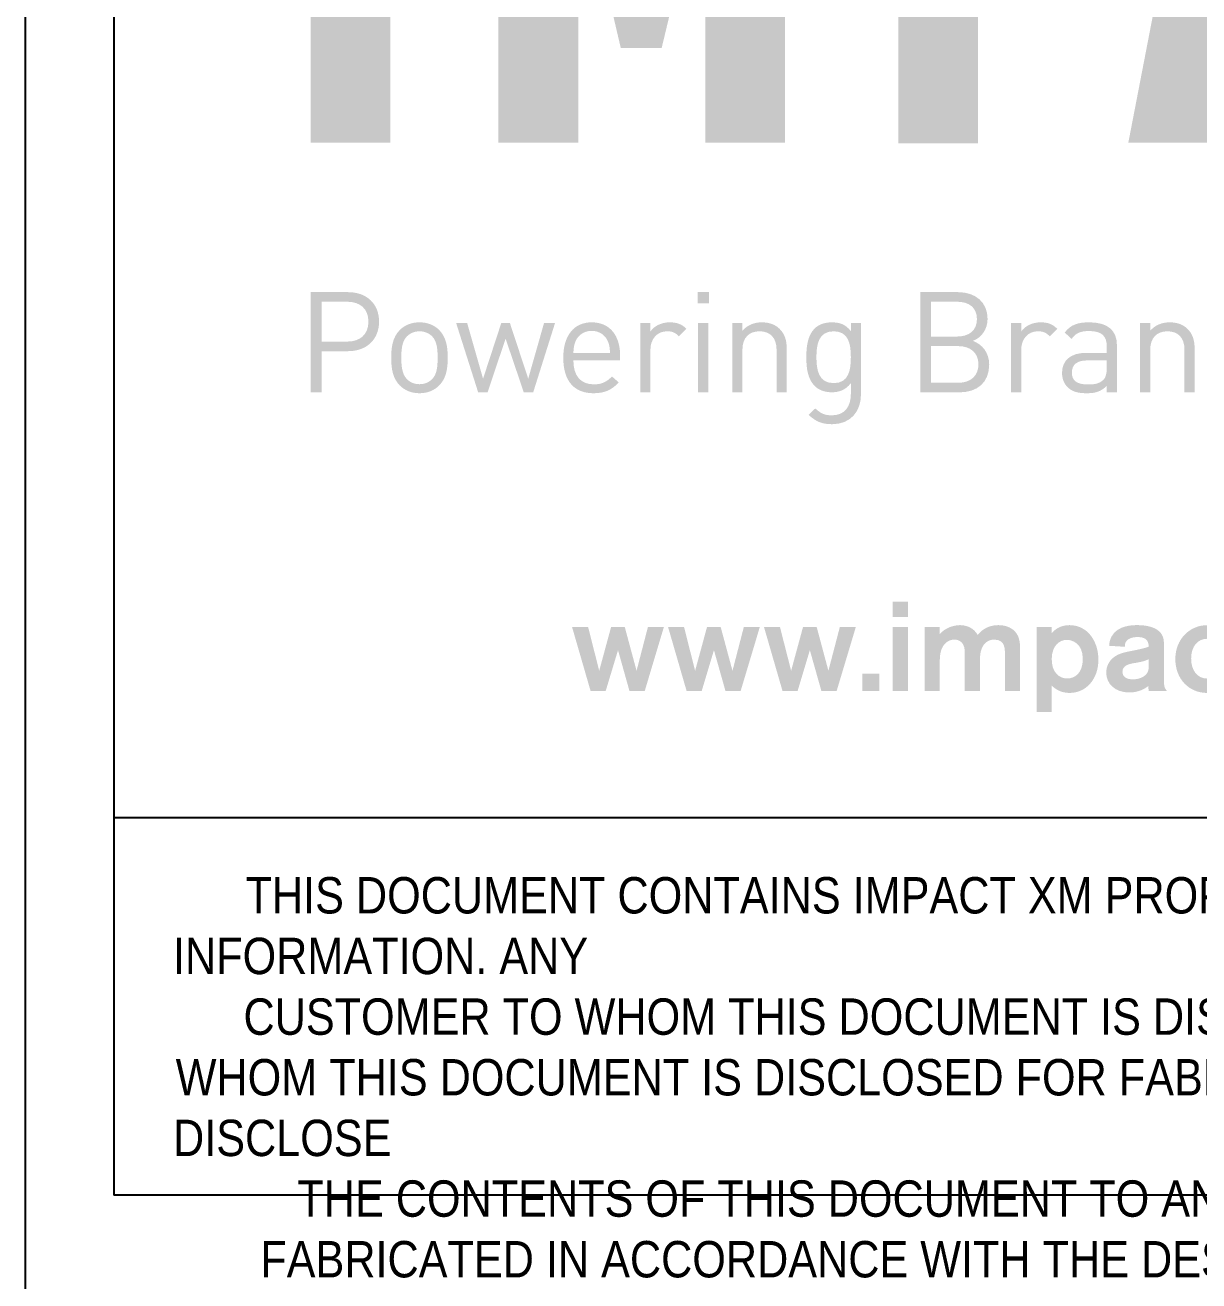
# Model space of a CAD drawing. Header units: inches. Extents: x -0.2 to 16.2, y -0.1 to 10.4.
# Drawn here: x 14.175 to 15.167, y 3.003 to 4.064 of the extents above; entities that cross this region are included whole.
import ezdxf

# ---------------------------------------------------------------- set-up
doc = ezdxf.new("R2010")
doc.units = ezdxf.units.IN
doc.header["$MEASUREMENT"] = 0
doc.styles.add('ANNO', font='swissli.ttf')

# ---------------------------------------------------------------- blocks, each defined once
blk = doc.blocks.new('TBLOCK-DISCLAIMER-02')
at = {"color": 9, "insert": (-1.75, 0.26875), "char_height": 0.03075, "width": 1.67, "attachment_point": 1, "style": 'ANNO'}
blk.add_mtext('\\pi0.06131;{\\W0.85;THIS DOCUMENT CONTAINS IMPACT XM PROPRIETARY AND CONFIDENTIAL INFORMATION. ANY \\P\\pi0.05956;CUSTOMER TO WHOM THIS DOCUMENT IS DISCLOSED FOR EVALUATION AND ANY VENDOR TO \\P\\pi0.00228;WHOM THIS DOCUMENT IS DISCLOSED FOR FABRICATION OF THE DESCRIBED, SHALL NOT DISCLOSE \\P\\pi0.10517;THE CONTENTS OF THIS DOCUMENT TO ANY THIRD PARTY AND SHALL NOT SELL AN ITEM \\P\\pi0.0738;FABRICATED IN ACCORDANCE WITH THE DESCRIPTION TO ANYONE OTHER THAN IMPACT XM.}', dxfattribs=at)
blk = doc.blocks.new('TBLOCK-IMPACT LOGO-02')
at = {"true_color": 0x323232}
h = blk.add_hatch(color=250, dxfattribs=at)
h.dxf.hatch_style = 2
h.paths.add_polyline_path([(-2.1782, 0.7609), (-2.1782, 1.3595), (-2.0885, 1.3595), (-2.0885, 0.7609)])
h = blk.add_hatch(color=250, dxfattribs=at)
h.dxf.hatch_style = 2
h.paths.add_polyline_path([(-1.7333, 0.7609), (-1.7333, 1.0728), (-1.7826, 0.8677), (-1.8287, 0.8677), (-1.8767, 1.072), (-1.8767, 0.7609), (-1.9665, 0.7609), (-1.9665, 1.3595), (-1.8875, 1.3595), (-1.8053, 1.0661), (-1.7232, 1.3595), (-1.6436, 1.3595), (-1.6436, 0.7609)])
h = blk.add_hatch(color=250, dxfattribs=at)
h.dxf.hatch_style = 2
edge = h.paths.add_edge_path()
edge.add_spline(control_points=[(-1.3889, 1.0151), (-1.3889, 1.0151), (-1.4262, 1.0151), (-1.4262, 1.0151), (-1.4262, 1.0151), (-1.4262, 0.7602), (-1.4262, 0.7602), (-1.4262, 0.7602), (-1.5159, 0.7602), (-1.5159, 0.7602), (-1.5159, 0.7602), (-1.5159, 1.3602), (-1.5159, 1.3602), (-1.5159, 1.3602), (-1.3889, 1.3602), (-1.3889, 1.3602), (-1.2916, 1.3602), (-1.2625, 1.2942), (-1.2625, 1.1887), (-1.2625, 1.0826), (-1.2916, 1.0151), (-1.3889, 1.0151)], knot_values=[0, 0, 0, 0, 1, 1, 1, 2, 2, 2, 3, 3, 3, 4, 4, 4, 5, 5, 5, 6, 6, 6, 7, 7, 7, 7], degree=3, periodic=0)
edge = h.paths.add_edge_path()
edge.add_spline(control_points=[(-1.3883, 1.2631), (-1.3883, 1.2631), (-1.4262, 1.2631), (-1.4262, 1.2631), (-1.4262, 1.2631), (-1.4262, 1.1121), (-1.4262, 1.1121), (-1.4262, 1.1121), (-1.3883, 1.1121), (-1.3883, 1.1121), (-1.3542, 1.1121), (-1.3523, 1.1539), (-1.3523, 1.188), (-1.3523, 1.2221), (-1.3542, 1.2631), (-1.3883, 1.2631)], knot_values=[0, 0, 0, 0, 1, 1, 1, 2, 2, 2, 3, 3, 3, 4, 4, 4, 5, 5, 5, 5], degree=3, periodic=0)
h = blk.add_hatch(color=30)
h.dxf.hatch_style = 1
h.paths.add_polyline_path([(-1.0997, 1.0313), (-1.0871, 1.0313), (-1.0646, 0.9696), (-1.0423, 1.0313), (-1.0297, 1.0313), (-1.0297, 0.9203), (-1.0431, 0.9203), (-1.0431, 0.9994), (-1.0607, 0.9474), (-1.069, 0.9474), (-1.0863, 0.9981), (-1.0863, 0.9203), (-1.0997, 0.9203)], flags=16)
h.paths.add_polyline_path([(-1.1623, 1.0313), (-1.1476, 1.0313), (-1.135, 0.9908), (-1.1222, 1.0313), (-1.1075, 1.0313), (-1.1276, 0.978), (-1.1058, 0.9203), (-1.1205, 0.9203), (-1.135, 0.9643), (-1.1493, 0.9203), (-1.164, 0.9203), (-1.1428, 0.978)], flags=16)
h.paths.add_polyline_path([(-1.1411, 1.3595), (-1.0526, 1.3595), (-0.937, 0.7609), (-1.0305, 0.7609), (-1.045, 0.8542), (-1.1487, 0.8542), (-1.1632, 0.7609), (-1.2567, 0.7609)])
h = blk.add_hatch(color=250, dxfattribs=at)
h.dxf.hatch_style = 2
edge = h.paths.add_edge_path()
edge.add_spline(control_points=[(-2.1359, 0.526), (-2.1359, 0.526), (-2.1659, 0.526), (-2.1659, 0.526), (-2.1659, 0.526), (-2.1659, 0.4796), (-2.1659, 0.4796), (-2.1659, 0.4796), (-2.178, 0.4796), (-2.178, 0.4796), (-2.178, 0.4796), (-2.178, 0.5925), (-2.178, 0.5925), (-2.178, 0.5925), (-2.1359, 0.5925), (-2.1359, 0.5925), (-2.1153, 0.5925), (-2.1011, 0.5796), (-2.1011, 0.5593), (-2.1011, 0.539), (-2.1153, 0.526), (-2.1359, 0.526)], knot_values=[0, 0, 0, 0, 1, 1, 1, 2, 2, 2, 3, 3, 3, 4, 4, 4, 5, 5, 5, 6, 6, 6, 7, 7, 7, 7], degree=3, periodic=0)
edge = h.paths.add_edge_path()
edge.add_spline(control_points=[(-2.137, 0.5817), (-2.137, 0.5817), (-2.1659, 0.5817), (-2.1659, 0.5817), (-2.1659, 0.5817), (-2.1659, 0.5368), (-2.1659, 0.5368), (-2.1659, 0.5368), (-2.137, 0.5368), (-2.137, 0.5368), (-2.1229, 0.5368), (-2.1131, 0.5444), (-2.1131, 0.5593), (-2.1131, 0.5742), (-2.1229, 0.5817), (-2.137, 0.5817)], knot_values=[0, 0, 0, 0, 1, 1, 1, 2, 2, 2, 3, 3, 3, 4, 4, 4, 5, 5, 5, 5], degree=3, periodic=0)
h = blk.add_hatch(color=250, dxfattribs=at)
h.dxf.hatch_style = 2
h.paths.add_polyline_path([(-1.7422, 0.5798), (-1.7422, 0.5926), (-1.7294, 0.5926), (-1.7294, 0.5798)])
h.paths.add_polyline_path([(-1.7416, 0.4796), (-1.7416, 0.5576), (-1.7302, 0.5576), (-1.7302, 0.4796)])
h = blk.add_hatch(color=250, dxfattribs=at)
h.dxf.hatch_style = 2
edge = h.paths.add_edge_path()
edge.add_spline(control_points=[(-1.4471, 0.4796), (-1.4471, 0.4796), (-1.4911, 0.4796), (-1.4911, 0.4796), (-1.4911, 0.4796), (-1.4911, 0.5925), (-1.4911, 0.5925), (-1.4911, 0.5925), (-1.4486, 0.5925), (-1.4486, 0.5925), (-1.4289, 0.5925), (-1.4153, 0.5812), (-1.4153, 0.5623), (-1.4153, 0.5505), (-1.4224, 0.5411), (-1.4319, 0.5376), (-1.4211, 0.5336), (-1.4135, 0.5243), (-1.4135, 0.5108), (-1.4135, 0.4904), (-1.4272, 0.4796), (-1.4471, 0.4796)], knot_values=[0, 0, 0, 0, 1, 1, 1, 2, 2, 2, 3, 3, 3, 4, 4, 4, 5, 5, 5, 6, 6, 6, 7, 7, 7, 7], degree=3, periodic=0)
edge = h.paths.add_edge_path()
edge.add_spline(control_points=[(-1.4495, 0.5817), (-1.4495, 0.5817), (-1.479, 0.5817), (-1.479, 0.5817), (-1.479, 0.5817), (-1.479, 0.5425), (-1.479, 0.5425), (-1.479, 0.5425), (-1.4495, 0.5425), (-1.4495, 0.5425), (-1.437, 0.5425), (-1.4273, 0.5487), (-1.4273, 0.5622), (-1.4273, 0.5757), (-1.437, 0.5817), (-1.4495, 0.5817)], knot_values=[0, 0, 0, 0, 1, 1, 1, 2, 2, 2, 3, 3, 3, 4, 4, 4, 5, 5, 5, 5], degree=3, periodic=0)
edge = h.paths.add_edge_path()
edge.add_spline(control_points=[(-1.4482, 0.5317), (-1.4482, 0.5317), (-1.479, 0.5317), (-1.479, 0.5317), (-1.479, 0.5317), (-1.479, 0.4904), (-1.479, 0.4904), (-1.479, 0.4904), (-1.4482, 0.4904), (-1.4482, 0.4904), (-1.4343, 0.4904), (-1.4256, 0.4984), (-1.4256, 0.5111), (-1.4256, 0.5238), (-1.4343, 0.5317), (-1.4482, 0.5317)], knot_values=[0, 0, 0, 0, 1, 1, 1, 2, 2, 2, 3, 3, 3, 4, 4, 4, 5, 5, 5, 5], degree=3, periodic=0)
h = blk.add_hatch(color=250, dxfattribs=at)
h.dxf.hatch_style = 2
edge = h.paths.add_edge_path()
edge.add_spline(control_points=[(-2.0332, 0.4875), (-2.0386, 0.4821), (-2.046, 0.4786), (-2.0555, 0.4786), (-2.0651, 0.4786), (-2.0725, 0.4821), (-2.0779, 0.4875), (-2.0858, 0.4956), (-2.0874, 0.5065), (-2.0874, 0.5186), (-2.0874, 0.5306), (-2.0858, 0.5416), (-2.0779, 0.5497), (-2.0725, 0.5551), (-2.0651, 0.5585), (-2.0555, 0.5585), (-2.046, 0.5585), (-2.0386, 0.5551), (-2.0332, 0.5497), (-2.0253, 0.5416), (-2.0237, 0.5306), (-2.0237, 0.5186), (-2.0237, 0.5065), (-2.0253, 0.4956), (-2.0332, 0.4875)], knot_values=[0, 0, 0, 0, 1, 1, 1, 2, 2, 2, 3, 3, 3, 4, 4, 4, 5, 5, 5, 6, 6, 6, 7, 7, 7, 8, 8, 8, 8], degree=3, periodic=0)
edge = h.paths.add_edge_path()
edge.add_spline(control_points=[(-2.0413, 0.5427), (-2.0449, 0.5463), (-2.05, 0.5484), (-2.0555, 0.5484), (-2.0611, 0.5484), (-2.066, 0.5463), (-2.0697, 0.5427), (-2.0754, 0.537), (-2.076, 0.5273), (-2.076, 0.5186), (-2.076, 0.5099), (-2.0754, 0.5002), (-2.0697, 0.4945), (-2.066, 0.4908), (-2.0611, 0.4888), (-2.0555, 0.4888), (-2.05, 0.4888), (-2.0449, 0.4908), (-2.0413, 0.4945), (-2.0356, 0.5002), (-2.0351, 0.5099), (-2.0351, 0.5186), (-2.0351, 0.5273), (-2.0356, 0.537), (-2.0413, 0.5427)], knot_values=[0, 0, 0, 0, 1, 1, 1, 2, 2, 2, 3, 3, 3, 4, 4, 4, 5, 5, 5, 6, 6, 6, 7, 7, 7, 8, 8, 8, 8], degree=3, periodic=0)
h = blk.add_hatch(color=250, dxfattribs=at)
h.dxf.hatch_style = 2
h.paths.add_polyline_path([(-1.9274, 0.4796), (-1.938, 0.4796), (-1.9585, 0.5401), (-1.9788, 0.4796), (-1.9894, 0.4796), (-2.0142, 0.5576), (-2.0018, 0.5576), (-1.9839, 0.495), (-1.9634, 0.5576), (-1.9536, 0.5576), (-1.933, 0.495), (-1.9152, 0.5576), (-1.9028, 0.5576)])
h = blk.add_hatch(color=250, dxfattribs=at)
h.dxf.hatch_style = 2
edge = h.paths.add_edge_path()
edge.add_spline(control_points=[(-1.8821, 0.5156), (-1.8821, 0.4984), (-1.874, 0.4886), (-1.8591, 0.4886), (-1.85, 0.4886), (-1.8448, 0.4913), (-1.8386, 0.4975), (-1.8386, 0.4975), (-1.8309, 0.4907), (-1.8309, 0.4907), (-1.8388, 0.4827), (-1.8461, 0.4786), (-1.8594, 0.4786), (-1.88, 0.4786), (-1.8935, 0.491), (-1.8935, 0.5186), (-1.8935, 0.5438), (-1.8813, 0.5585), (-1.8615, 0.5585), (-1.8413, 0.5585), (-1.8294, 0.544), (-1.8294, 0.5208), (-1.8294, 0.5208), (-1.8294, 0.5156), (-1.8294, 0.5156), (-1.8294, 0.5156), (-1.8821, 0.5156), (-1.8821, 0.5156)], knot_values=[0, 0, 0, 0, 1, 1, 1, 2, 2, 2, 3, 3, 3, 4, 4, 4, 5, 5, 5, 6, 6, 6, 7, 7, 7, 8, 8, 8, 9, 9, 9, 9], degree=3, periodic=0)
edge = h.paths.add_edge_path()
edge.add_spline(control_points=[(-1.8432, 0.5371), (-1.8462, 0.5443), (-1.8532, 0.5489), (-1.8615, 0.5489), (-1.8697, 0.5489), (-1.8767, 0.5443), (-1.8797, 0.5371), (-1.8814, 0.5329), (-1.8818, 0.5305), (-1.8821, 0.5241), (-1.8821, 0.5241), (-1.8408, 0.5241), (-1.8408, 0.5241), (-1.8412, 0.5305), (-1.8415, 0.5329), (-1.8432, 0.5371)], knot_values=[0, 0, 0, 0, 1, 1, 1, 2, 2, 2, 3, 3, 3, 4, 4, 4, 5, 5, 5, 5], degree=3, periodic=0)
h = blk.add_hatch(color=250, dxfattribs=at)
h.dxf.hatch_style = 2
edge = h.paths.add_edge_path()
edge.add_spline(control_points=[(-1.7631, 0.5427), (-1.7674, 0.547), (-1.7706, 0.5484), (-1.7766, 0.5484), (-1.788, 0.5484), (-1.7953, 0.5394), (-1.7953, 0.5275), (-1.7953, 0.5275), (-1.7953, 0.4796), (-1.7953, 0.4796), (-1.7953, 0.4796), (-1.8068, 0.4796), (-1.8068, 0.4796), (-1.8068, 0.4796), (-1.8068, 0.5576), (-1.8068, 0.5576), (-1.8068, 0.5576), (-1.7953, 0.5576), (-1.7953, 0.5576), (-1.7953, 0.5576), (-1.7953, 0.5481), (-1.7953, 0.5481), (-1.7911, 0.5546), (-1.7825, 0.5585), (-1.7735, 0.5585), (-1.766, 0.5585), (-1.7603, 0.5568), (-1.7547, 0.5512), (-1.7547, 0.5512), (-1.7631, 0.5427), (-1.7631, 0.5427)], knot_values=[0, 0, 0, 0, 1, 1, 1, 2, 2, 2, 3, 3, 3, 4, 4, 4, 5, 5, 5, 6, 6, 6, 7, 7, 7, 8, 8, 8, 9, 9, 9, 10, 10, 10, 10], degree=3, periodic=0)
h = blk.add_hatch(color=250, dxfattribs=at)
h.dxf.hatch_style = 2
edge = h.paths.add_edge_path()
edge.add_spline(control_points=[(-1.6531, 0.4796), (-1.6531, 0.4796), (-1.6531, 0.5276), (-1.6531, 0.5276), (-1.6531, 0.5414), (-1.6606, 0.5484), (-1.6723, 0.5484), (-1.684, 0.5484), (-1.6916, 0.5413), (-1.6916, 0.5276), (-1.6916, 0.5276), (-1.6916, 0.4796), (-1.6916, 0.4796), (-1.6916, 0.4796), (-1.7031, 0.4796), (-1.7031, 0.4796), (-1.7031, 0.4796), (-1.7031, 0.5576), (-1.7031, 0.5576), (-1.7031, 0.5576), (-1.6916, 0.5576), (-1.6916, 0.5576), (-1.6916, 0.5576), (-1.6916, 0.549), (-1.6916, 0.549), (-1.6861, 0.5554), (-1.6785, 0.5585), (-1.6698, 0.5585), (-1.6613, 0.5585), (-1.6545, 0.556), (-1.6498, 0.5512), (-1.6442, 0.5459), (-1.6417, 0.5386), (-1.6417, 0.5295), (-1.6417, 0.5295), (-1.6417, 0.4796), (-1.6417, 0.4796), (-1.6417, 0.4796), (-1.6531, 0.4796), (-1.6531, 0.4796)], knot_values=[0, 0, 0, 0, 1, 1, 1, 2, 2, 2, 3, 3, 3, 4, 4, 4, 5, 5, 5, 6, 6, 6, 7, 7, 7, 8, 8, 8, 9, 9, 9, 10, 10, 10, 11, 11, 11, 12, 12, 12, 13, 13, 13, 13], degree=3, periodic=0)
h = blk.add_hatch(color=250, dxfattribs=at)
h.dxf.hatch_style = 2
edge = h.paths.add_edge_path()
edge.add_spline(control_points=[(-1.5905, 0.4437), (-1.6022, 0.4437), (-1.6087, 0.4467), (-1.617, 0.4542), (-1.617, 0.4542), (-1.6095, 0.4615), (-1.6095, 0.4615), (-1.6038, 0.4564), (-1.5998, 0.4537), (-1.5908, 0.4537), (-1.5757, 0.4537), (-1.5694, 0.4644), (-1.5694, 0.4777), (-1.5694, 0.4777), (-1.5694, 0.4899), (-1.5694, 0.4899), (-1.5757, 0.4818), (-1.5829, 0.4797), (-1.5913, 0.4797), (-1.5992, 0.4797), (-1.606, 0.4826), (-1.6101, 0.4867), (-1.6179, 0.4945), (-1.6196, 0.5065), (-1.6196, 0.5192), (-1.6196, 0.5319), (-1.6179, 0.544), (-1.6101, 0.5517), (-1.606, 0.5558), (-1.599, 0.5585), (-1.5911, 0.5585), (-1.5825, 0.5585), (-1.5756, 0.5566), (-1.5692, 0.5484), (-1.5692, 0.5484), (-1.5692, 0.5576), (-1.5692, 0.5576), (-1.5692, 0.5576), (-1.558, 0.5576), (-1.558, 0.5576), (-1.558, 0.5576), (-1.558, 0.4772), (-1.558, 0.4772), (-1.558, 0.4578), (-1.57, 0.4437), (-1.5905, 0.4437)], knot_values=[0, 0, 0, 0, 1, 1, 1, 2, 2, 2, 3, 3, 3, 4, 4, 4, 5, 5, 5, 6, 6, 6, 7, 7, 7, 8, 8, 8, 9, 9, 9, 10, 10, 10, 11, 11, 11, 12, 12, 12, 13, 13, 13, 14, 14, 14, 15, 15, 15, 15], degree=3, periodic=0)
edge = h.paths.add_edge_path()
edge.add_spline(control_points=[(-1.5887, 0.5484), (-1.6057, 0.5484), (-1.6082, 0.5338), (-1.6082, 0.5192), (-1.6082, 0.5046), (-1.6057, 0.49), (-1.5887, 0.49), (-1.5718, 0.49), (-1.5694, 0.5046), (-1.5694, 0.5192), (-1.5694, 0.5338), (-1.5718, 0.5484), (-1.5887, 0.5484)], knot_values=[0, 0, 0, 0, 1, 1, 1, 2, 2, 2, 3, 3, 3, 4, 4, 4, 4], degree=3, periodic=0)
h = blk.add_hatch(color=250, dxfattribs=at)
h.dxf.hatch_style = 2
edge = h.paths.add_edge_path()
edge.add_spline(control_points=[(-1.3452, 0.5427), (-1.3495, 0.547), (-1.3526, 0.5484), (-1.3586, 0.5484), (-1.3701, 0.5484), (-1.3774, 0.5394), (-1.3774, 0.5275), (-1.3774, 0.5275), (-1.3774, 0.4796), (-1.3774, 0.4796), (-1.3774, 0.4796), (-1.3888, 0.4796), (-1.3888, 0.4796), (-1.3888, 0.4796), (-1.3888, 0.5576), (-1.3888, 0.5576), (-1.3888, 0.5576), (-1.3774, 0.5576), (-1.3774, 0.5576), (-1.3774, 0.5576), (-1.3774, 0.5481), (-1.3774, 0.5481), (-1.3731, 0.5546), (-1.3645, 0.5585), (-1.3555, 0.5585), (-1.348, 0.5585), (-1.3423, 0.5568), (-1.3368, 0.5512), (-1.3368, 0.5512), (-1.3452, 0.5427), (-1.3452, 0.5427)], knot_values=[0, 0, 0, 0, 1, 1, 1, 2, 2, 2, 3, 3, 3, 4, 4, 4, 5, 5, 5, 6, 6, 6, 7, 7, 7, 8, 8, 8, 9, 9, 9, 10, 10, 10, 10], degree=3, periodic=0)
h = blk.add_hatch(color=250, dxfattribs=at)
h.dxf.hatch_style = 2
edge = h.paths.add_edge_path()
edge.add_spline(control_points=[(-1.281, 0.4796), (-1.281, 0.4796), (-1.281, 0.487), (-1.281, 0.487), (-1.2873, 0.4807), (-1.293, 0.4786), (-1.3035, 0.4786), (-1.3143, 0.4786), (-1.3206, 0.4807), (-1.3255, 0.4858), (-1.3293, 0.4896), (-1.3314, 0.4954), (-1.3314, 0.5016), (-1.3314, 0.5153), (-1.3219, 0.5241), (-1.3044, 0.5241), (-1.3044, 0.5241), (-1.281, 0.5241), (-1.281, 0.5241), (-1.281, 0.5241), (-1.281, 0.5316), (-1.281, 0.5316), (-1.281, 0.543), (-1.2867, 0.5487), (-1.3009, 0.5487), (-1.3109, 0.5487), (-1.316, 0.5463), (-1.3206, 0.5398), (-1.3206, 0.5398), (-1.3284, 0.547), (-1.3284, 0.547), (-1.3214, 0.556), (-1.3135, 0.5585), (-1.3008, 0.5585), (-1.2798, 0.5585), (-1.2695, 0.5495), (-1.2695, 0.5325), (-1.2695, 0.5325), (-1.2695, 0.4796), (-1.2695, 0.4796), (-1.2695, 0.4796), (-1.281, 0.4796), (-1.281, 0.4796)], knot_values=[0, 0, 0, 0, 1, 1, 1, 2, 2, 2, 3, 3, 3, 4, 4, 4, 5, 5, 5, 6, 6, 6, 7, 7, 7, 8, 8, 8, 9, 9, 9, 10, 10, 10, 11, 11, 11, 12, 12, 12, 13, 13, 13, 14, 14, 14, 14], degree=3, periodic=0)
edge = h.paths.add_edge_path()
edge.add_spline(control_points=[(-1.281, 0.5156), (-1.281, 0.5156), (-1.3028, 0.5156), (-1.3028, 0.5156), (-1.3146, 0.5156), (-1.3203, 0.5108), (-1.3203, 0.5018), (-1.3203, 0.4927), (-1.3147, 0.4885), (-1.3024, 0.4885), (-1.2957, 0.4885), (-1.2898, 0.4889), (-1.2849, 0.4937), (-1.2822, 0.4962), (-1.281, 0.5007), (-1.281, 0.5072), (-1.281, 0.5072), (-1.281, 0.5156), (-1.281, 0.5156)], knot_values=[0, 0, 0, 0, 1, 1, 1, 2, 2, 2, 3, 3, 3, 4, 4, 4, 5, 5, 5, 6, 6, 6, 6], degree=3, periodic=0)
h = blk.add_hatch(color=250, dxfattribs=at)
h.dxf.hatch_style = 2
edge = h.paths.add_edge_path()
edge.add_spline(control_points=[(-1.1934, 0.4796), (-1.1934, 0.4796), (-1.1934, 0.5276), (-1.1934, 0.5276), (-1.1934, 0.5414), (-1.2009, 0.5484), (-1.2126, 0.5484), (-1.2243, 0.5484), (-1.232, 0.5413), (-1.232, 0.5276), (-1.232, 0.5276), (-1.232, 0.4796), (-1.232, 0.4796), (-1.232, 0.4796), (-1.2434, 0.4796), (-1.2434, 0.4796), (-1.2434, 0.4796), (-1.2434, 0.5576), (-1.2434, 0.5576), (-1.2434, 0.5576), (-1.232, 0.5576), (-1.232, 0.5576), (-1.232, 0.5576), (-1.232, 0.549), (-1.232, 0.549), (-1.2264, 0.5554), (-1.2188, 0.5585), (-1.2101, 0.5585), (-1.2017, 0.5585), (-1.1949, 0.556), (-1.1901, 0.5512), (-1.1845, 0.5459), (-1.182, 0.5386), (-1.182, 0.5295), (-1.182, 0.5295), (-1.182, 0.4796), (-1.182, 0.4796), (-1.182, 0.4796), (-1.1934, 0.4796), (-1.1934, 0.4796)], knot_values=[0, 0, 0, 0, 1, 1, 1, 2, 2, 2, 3, 3, 3, 4, 4, 4, 5, 5, 5, 6, 6, 6, 7, 7, 7, 8, 8, 8, 9, 9, 9, 10, 10, 10, 11, 11, 11, 12, 12, 12, 13, 13, 13, 13], degree=3, periodic=0)
h = blk.add_hatch(color=30)
h.dxf.hatch_style = 2
h.paths.add_polyline_path([(-1.5051, 0.2438), (-1.5051, 0.2264), (-1.5223, 0.2264), (-1.5223, 0.2438)])
h.paths.add_polyline_path([(-1.5051, 0.2152), (-1.5051, 0.1431), (-1.5223, 0.1431), (-1.5223, 0.2152)])
h = blk.add_hatch(color=30)
h.dxf.hatch_style = 2
h.paths.add_polyline_path([(-1.7981, 0.2152), (-1.7801, 0.2152), (-1.8017, 0.1431), (-1.8189, 0.1431), (-1.8318, 0.1891), (-1.8457, 0.1431), (-1.8627, 0.1431), (-1.8836, 0.2152), (-1.8655, 0.2152), (-1.853, 0.1659), (-1.8396, 0.2152), (-1.8242, 0.2152), (-1.8109, 0.1659)])
h = blk.add_hatch(color=30)
h.dxf.hatch_style = 2
h.paths.add_polyline_path([(-1.69, 0.2152), (-1.672, 0.2152), (-1.6936, 0.1431), (-1.7107, 0.1431), (-1.7237, 0.1891), (-1.7375, 0.1431), (-1.7545, 0.1431), (-1.7754, 0.2152), (-1.7574, 0.2152), (-1.7449, 0.1659), (-1.7315, 0.2152), (-1.7161, 0.2152), (-1.7028, 0.1659)])
h = blk.add_hatch(color=30)
h.dxf.hatch_style = 2
h.paths.add_polyline_path([(-1.5818, 0.2152), (-1.5638, 0.2152), (-1.5854, 0.1431), (-1.6026, 0.1431), (-1.6156, 0.1891), (-1.6294, 0.1431), (-1.6464, 0.1431), (-1.6673, 0.2152), (-1.6493, 0.2152), (-1.6367, 0.1659), (-1.6233, 0.2152), (-1.6079, 0.2152), (-1.5947, 0.1659)])
h = blk.add_hatch(color=30)
h.dxf.hatch_style = 2
edge = h.paths.add_edge_path()
edge.add_spline(control_points=[(-1.4863, 0.2152), (-1.4863, 0.2152), (-1.4692, 0.2152), (-1.4692, 0.2152), (-1.4692, 0.2152), (-1.4692, 0.2071), (-1.4692, 0.2071), (-1.4634, 0.2143), (-1.4532, 0.2173), (-1.4464, 0.2173), (-1.4397, 0.2173), (-1.4312, 0.2147), (-1.4264, 0.2062), (-1.4235, 0.2102), (-1.416, 0.2173), (-1.4033, 0.2173), (-1.3961, 0.2173), (-1.3892, 0.2153), (-1.3843, 0.21), (-1.3786, 0.2036), (-1.3787, 0.196), (-1.3787, 0.1885), (-1.3787, 0.1885), (-1.3787, 0.1431), (-1.3787, 0.1431), (-1.3787, 0.1431), (-1.3958, 0.1431), (-1.3958, 0.1431), (-1.3958, 0.1431), (-1.3958, 0.1829), (-1.3958, 0.1829), (-1.3958, 0.1896), (-1.3948, 0.201), (-1.408, 0.201), (-1.4134, 0.201), (-1.4179, 0.198), (-1.4202, 0.1943), (-1.4235, 0.1889), (-1.4239, 0.1832), (-1.4239, 0.177), (-1.4239, 0.177), (-1.4239, 0.1431), (-1.4239, 0.1431), (-1.4239, 0.1431), (-1.4411, 0.1431), (-1.4411, 0.1431), (-1.4411, 0.1431), (-1.4411, 0.1833), (-1.4411, 0.1833), (-1.4411, 0.1885), (-1.4411, 0.1904), (-1.4417, 0.1925), (-1.443, 0.1973), (-1.4467, 0.201), (-1.4528, 0.201), (-1.458, 0.201), (-1.463, 0.198), (-1.466, 0.1927), (-1.4691, 0.187), (-1.4692, 0.1803), (-1.4692, 0.1732), (-1.4692, 0.1732), (-1.4692, 0.1431), (-1.4692, 0.1431), (-1.4692, 0.1431), (-1.4863, 0.1431), (-1.4863, 0.1431), (-1.4863, 0.1431), (-1.4863, 0.2152), (-1.4863, 0.2152)], knot_values=[0, 0, 0, 0, 1, 1, 1, 2, 2, 2, 3, 3, 3, 4, 4, 4, 5, 5, 5, 6, 6, 6, 7, 7, 7, 8, 8, 8, 9, 9, 9, 10, 10, 10, 11, 11, 11, 12, 12, 12, 13, 13, 13, 14, 14, 14, 15, 15, 15, 16, 16, 16, 17, 17, 17, 18, 18, 18, 19, 19, 19, 20, 20, 20, 21, 21, 21, 22, 22, 22, 23, 23, 23, 23], degree=3, periodic=0)
h = blk.add_hatch(color=30)
h.dxf.hatch_style = 2
edge = h.paths.add_edge_path()
edge.add_spline(control_points=[(-1.36, 0.2152), (-1.36, 0.2152), (-1.3429, 0.2152), (-1.3429, 0.2152), (-1.3429, 0.2152), (-1.3429, 0.2085), (-1.3429, 0.2085), (-1.3402, 0.2114), (-1.3344, 0.2173), (-1.3231, 0.2173), (-1.302, 0.2173), (-1.2904, 0.1983), (-1.2904, 0.1784), (-1.2904, 0.1569), (-1.3038, 0.1409), (-1.3231, 0.1409), (-1.3331, 0.1409), (-1.3393, 0.1457), (-1.3429, 0.149), (-1.3429, 0.149), (-1.3429, 0.1196), (-1.3429, 0.1196), (-1.3429, 0.1196), (-1.36, 0.1196), (-1.36, 0.1196), (-1.36, 0.1196), (-1.36, 0.2152), (-1.36, 0.2152)], knot_values=[0, 0, 0, 0, 1, 1, 1, 2, 2, 2, 3, 3, 3, 4, 4, 4, 5, 5, 5, 6, 6, 6, 7, 7, 7, 8, 8, 8, 9, 9, 9, 9], degree=3, periodic=0)
edge = h.paths.add_edge_path()
edge.add_spline(control_points=[(-1.3255, 0.1572), (-1.3171, 0.1572), (-1.308, 0.163), (-1.308, 0.1793), (-1.308, 0.1973), (-1.3206, 0.2007), (-1.3258, 0.2007), (-1.3337, 0.2007), (-1.3427, 0.195), (-1.343, 0.1795), (-1.3433, 0.1647), (-1.3351, 0.1572), (-1.3255, 0.1572)], knot_values=[0, 0, 0, 0, 1, 1, 1, 2, 2, 2, 3, 3, 3, 4, 4, 4, 4], degree=3, periodic=0)
h = blk.add_hatch(color=30)
h.dxf.hatch_style = 2
edge = h.paths.add_edge_path()
edge.add_spline(control_points=[(-1.2783, 0.194), (-1.278, 0.1976), (-1.2777, 0.2006), (-1.2754, 0.2048), (-1.2685, 0.2173), (-1.2513, 0.2173), (-1.2467, 0.2173), (-1.2398, 0.2173), (-1.2315, 0.2164), (-1.2251, 0.2127), (-1.2166, 0.2075), (-1.2165, 0.2007), (-1.2165, 0.1929), (-1.2165, 0.1929), (-1.2165, 0.1548), (-1.2165, 0.1548), (-1.2165, 0.1493), (-1.2165, 0.1474), (-1.2133, 0.1431), (-1.2133, 0.1431), (-1.2338, 0.1431), (-1.2338, 0.1431), (-1.2339, 0.1448), (-1.2342, 0.1477), (-1.2342, 0.1487), (-1.2379, 0.1455), (-1.2456, 0.1414), (-1.2555, 0.1414), (-1.2718, 0.1414), (-1.2816, 0.1514), (-1.2816, 0.1638), (-1.2816, 0.1674), (-1.2807, 0.1708), (-1.2793, 0.1736), (-1.2741, 0.184), (-1.263, 0.1863), (-1.2561, 0.1876), (-1.2413, 0.1906), (-1.2401, 0.1909), (-1.2338, 0.1929), (-1.2338, 0.1966), (-1.2341, 0.2039), (-1.246, 0.2039), (-1.2532, 0.2039), (-1.2571, 0.2016), (-1.2588, 0.1993), (-1.2607, 0.197), (-1.2606, 0.195), (-1.2606, 0.1929), (-1.2606, 0.1929), (-1.2783, 0.194), (-1.2783, 0.194)], knot_values=[0, 0, 0, 0, 1, 1, 1, 2, 2, 2, 3, 3, 3, 4, 4, 4, 5, 5, 5, 6, 6, 6, 7, 7, 7, 8, 8, 8, 9, 9, 9, 10, 10, 10, 11, 11, 11, 12, 12, 12, 13, 13, 13, 14, 14, 14, 15, 15, 15, 16, 16, 16, 17, 17, 17, 17], degree=3, periodic=0)
edge = h.paths.add_edge_path()
edge.add_spline(control_points=[(-1.2338, 0.179), (-1.2372, 0.1772), (-1.2411, 0.176), (-1.2489, 0.1747), (-1.2551, 0.1738), (-1.2633, 0.1723), (-1.2633, 0.1647), (-1.2633, 0.1591), (-1.2586, 0.1562), (-1.2516, 0.1562), (-1.2429, 0.1562), (-1.2367, 0.1602), (-1.2348, 0.1646), (-1.2338, 0.1667), (-1.2338, 0.1689), (-1.2338, 0.171), (-1.2338, 0.171), (-1.2338, 0.179), (-1.2338, 0.179)], knot_values=[0, 0, 0, 0, 1, 1, 1, 2, 2, 2, 3, 3, 3, 4, 4, 4, 5, 5, 5, 6, 6, 6, 6], degree=3, periodic=0)
h = blk.add_hatch(color=30)
h.dxf.hatch_style = 2
edge = h.paths.add_edge_path()
edge.add_spline(control_points=[(-1.1517, 0.1896), (-1.153, 0.1944), (-1.1581, 0.2019), (-1.168, 0.2019), (-1.178, 0.2019), (-1.1859, 0.194), (-1.1859, 0.1795), (-1.1859, 0.1666), (-1.1791, 0.1571), (-1.1677, 0.1571), (-1.1568, 0.1571), (-1.1526, 0.1654), (-1.1504, 0.1712), (-1.1504, 0.1712), (-1.1356, 0.1634), (-1.1356, 0.1634), (-1.1412, 0.1479), (-1.1555, 0.1409), (-1.168, 0.1409), (-1.188, 0.1409), (-1.2037, 0.1563), (-1.2037, 0.1791), (-1.2037, 0.2012), (-1.1879, 0.2173), (-1.1674, 0.2173), (-1.1493, 0.2173), (-1.1401, 0.2052), (-1.1363, 0.1968), (-1.1363, 0.1968), (-1.1517, 0.1896), (-1.1517, 0.1896)], knot_values=[0, 0, 0, 0, 1, 1, 1, 2, 2, 2, 3, 3, 3, 4, 4, 4, 5, 5, 5, 6, 6, 6, 7, 7, 7, 8, 8, 8, 9, 9, 9, 10, 10, 10, 10], degree=3, periodic=0)
h = blk.add_hatch(color=30)
h.dxf.hatch_style = 2
h.paths.add_polyline_path([(-1.5373, 0.1628), (-1.5373, 0.1431), (-1.5563, 0.1431), (-1.5563, 0.1628)])

msp = doc.modelspace()

# ---------------------------------------------------------------- linework, layer by layer
at = {"color": 5}
for p, q in [((14.175, 10.25), (14.175, 0)), ((14.25, 4.575), (14.25, 3.075)), ((16.05, 3.3937), (14.25, 3.3937)), ((16.05, 3.075), (14.25, 3.075))]:
    msp.add_line(p, q, dxfattribs=at)

# ---------------------------------------------------------------- block references
at = {"xscale": 0.7500000000000024, "yscale": 0.7500000000000024, "zscale": 0.7500000000000024}
msp.add_blockref('TBLOCK-IMPACT LOGO-02', (16.05, 3.3937), dxfattribs=at)
msp.add_blockref('TBLOCK-DISCLAIMER-02', (16.05, 3.075))

doc.saveas('drawing.dxf')
